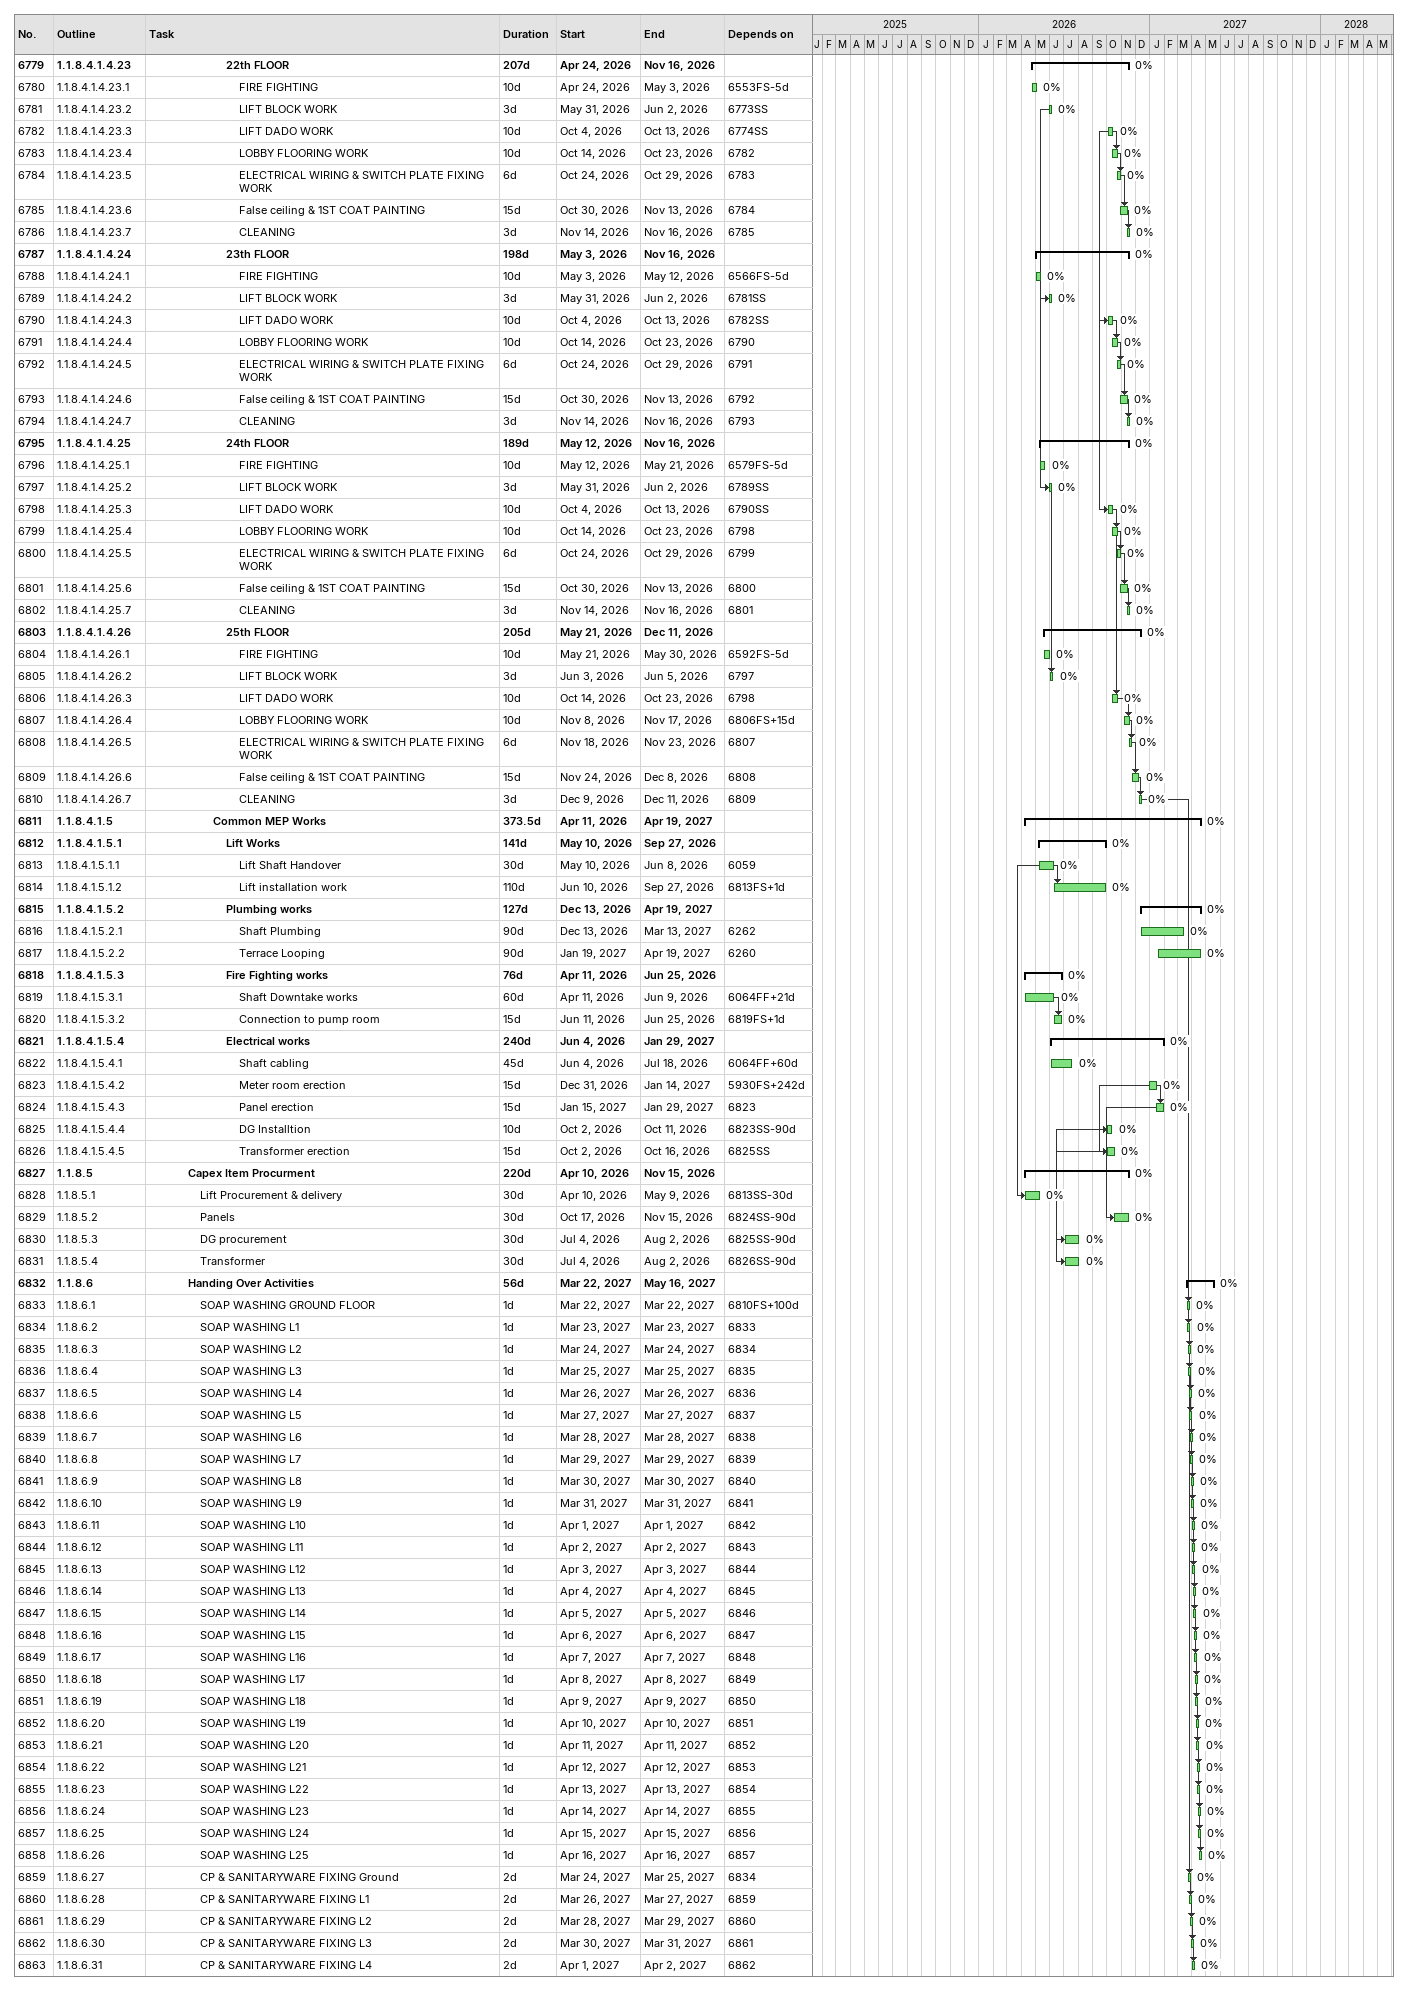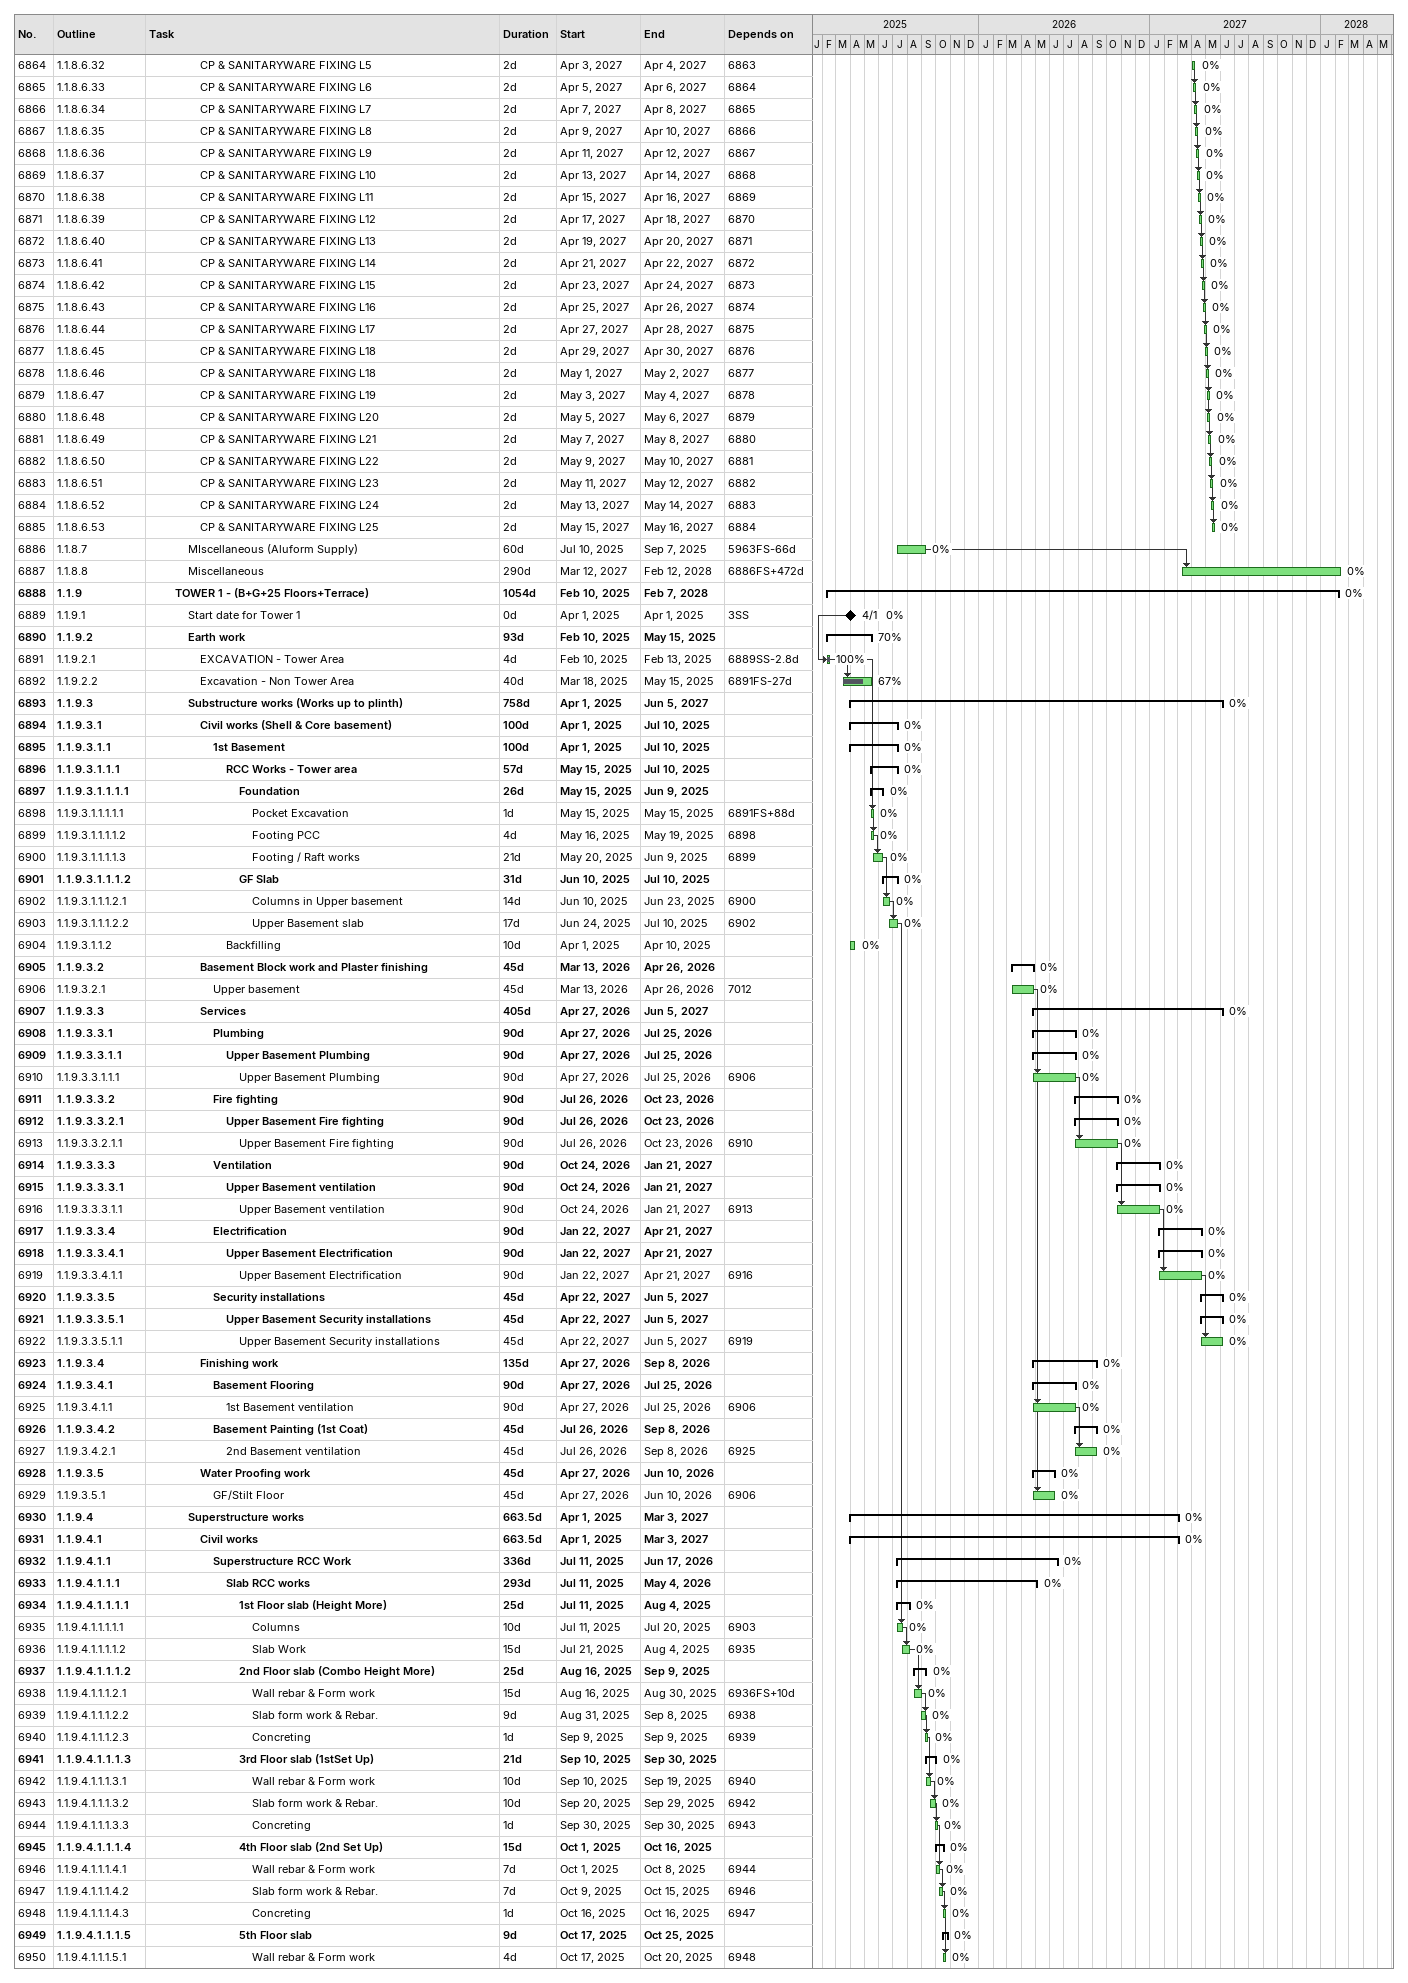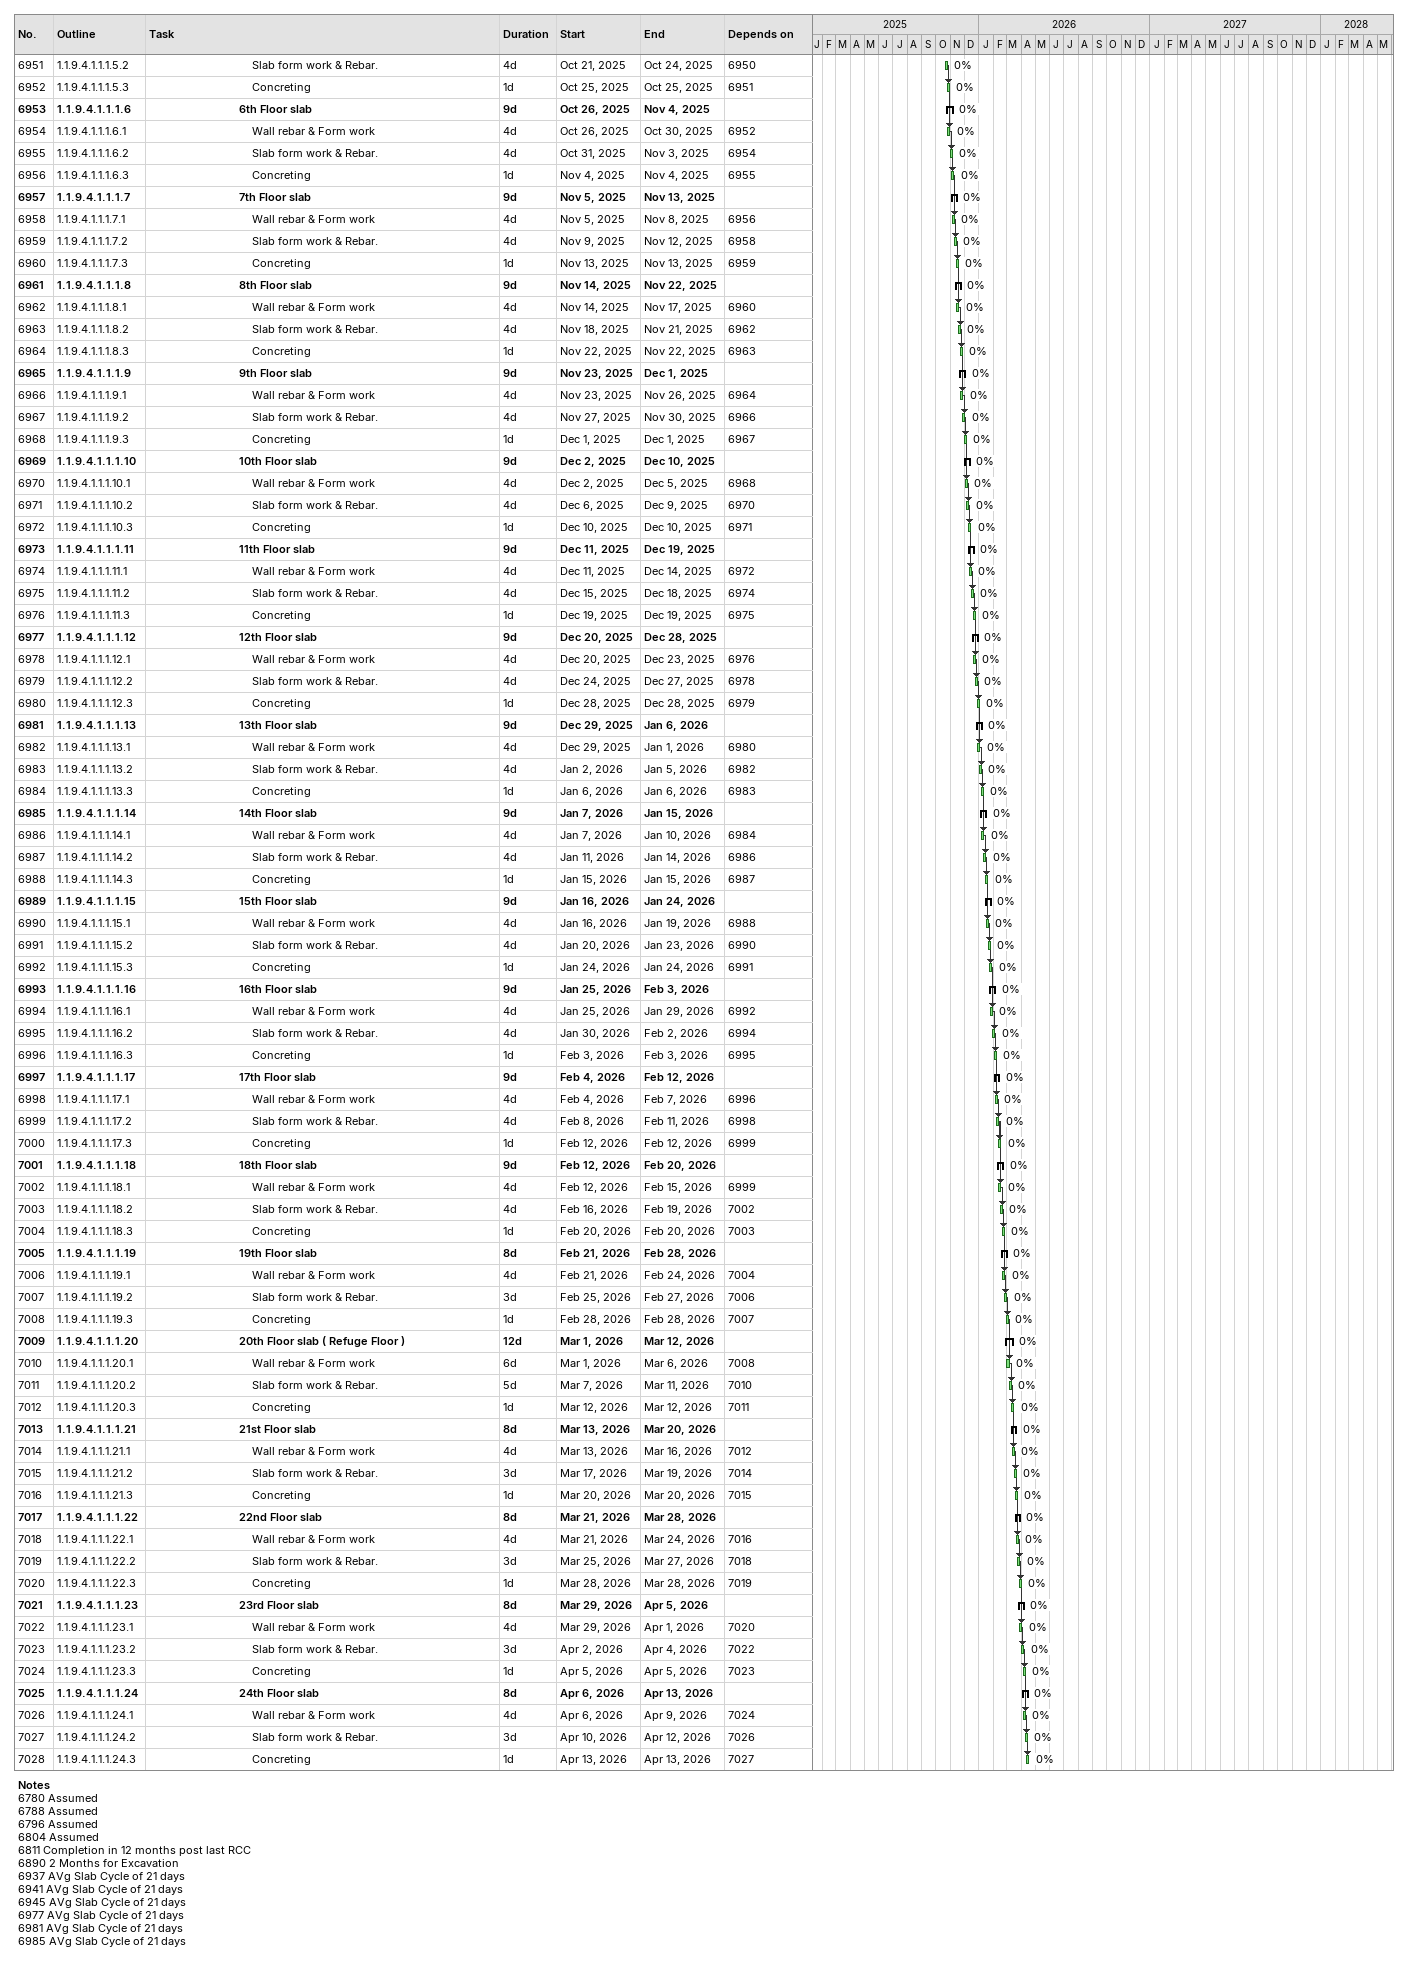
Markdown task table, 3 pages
| ID | WBS | Task | Duration | Start | Finish | Predecessors | % complete |
|---|---|---|---|---|---|---|---|
| 6779 | 1.1.8.4.1.4.23 | **22th FLOOR** | 207d | 2026-04-24 | 2026-11-16 |  | 0 |
| 6780 | 1.1.8.4.1.4.23.1 | FIRE FIGHTING | 10d | 2026-04-24 | 2026-05-03 | 6553FS-5d | 0 |
| 6781 | 1.1.8.4.1.4.23.2 | LIFT BLOCK WORK | 3d | 2026-05-31 | 2026-06-02 | 6773SS | 0 |
| 6782 | 1.1.8.4.1.4.23.3 | LIFT DADO WORK | 10d | 2026-10-04 | 2026-10-13 | 6774SS | 0 |
| 6783 | 1.1.8.4.1.4.23.4 | LOBBY FLOORING WORK | 10d | 2026-10-14 | 2026-10-23 | 6782 | 0 |
| 6784 | 1.1.8.4.1.4.23.5 | ELECTRICAL WIRING & SWITCH PLATE FIXING WORK | 6d | 2026-10-24 | 2026-10-29 | 6783 | 0 |
| 6785 | 1.1.8.4.1.4.23.6 | False ceiling & 1ST COAT PAINTING | 15d | 2026-10-30 | 2026-11-13 | 6784 | 0 |
| 6786 | 1.1.8.4.1.4.23.7 | CLEANING | 3d | 2026-11-14 | 2026-11-16 | 6785 | 0 |
| 6787 | 1.1.8.4.1.4.24 | **23th FLOOR** | 198d | 2026-05-03 | 2026-11-16 |  | 0 |
| 6788 | 1.1.8.4.1.4.24.1 | FIRE FIGHTING | 10d | 2026-05-03 | 2026-05-12 | 6566FS-5d | 0 |
| 6789 | 1.1.8.4.1.4.24.2 | LIFT BLOCK WORK | 3d | 2026-05-31 | 2026-06-02 | 6781SS | 0 |
| 6790 | 1.1.8.4.1.4.24.3 | LIFT DADO WORK | 10d | 2026-10-04 | 2026-10-13 | 6782SS | 0 |
| 6791 | 1.1.8.4.1.4.24.4 | LOBBY FLOORING WORK | 10d | 2026-10-14 | 2026-10-23 | 6790 | 0 |
| 6792 | 1.1.8.4.1.4.24.5 | ELECTRICAL WIRING & SWITCH PLATE FIXING WORK | 6d | 2026-10-24 | 2026-10-29 | 6791 | 0 |
| 6793 | 1.1.8.4.1.4.24.6 | False ceiling & 1ST COAT PAINTING | 15d | 2026-10-30 | 2026-11-13 | 6792 | 0 |
| 6794 | 1.1.8.4.1.4.24.7 | CLEANING | 3d | 2026-11-14 | 2026-11-16 | 6793 | 0 |
| 6795 | 1.1.8.4.1.4.25 | **24th FLOOR** | 189d | 2026-05-12 | 2026-11-16 |  | 0 |
| 6796 | 1.1.8.4.1.4.25.1 | FIRE FIGHTING | 10d | 2026-05-12 | 2026-05-21 | 6579FS-5d | 0 |
| 6797 | 1.1.8.4.1.4.25.2 | LIFT BLOCK WORK | 3d | 2026-05-31 | 2026-06-02 | 6789SS | 0 |
| 6798 | 1.1.8.4.1.4.25.3 | LIFT DADO WORK | 10d | 2026-10-04 | 2026-10-13 | 6790SS | 0 |
| 6799 | 1.1.8.4.1.4.25.4 | LOBBY FLOORING WORK | 10d | 2026-10-14 | 2026-10-23 | 6798 | 0 |
| 6800 | 1.1.8.4.1.4.25.5 | ELECTRICAL WIRING & SWITCH PLATE FIXING WORK | 6d | 2026-10-24 | 2026-10-29 | 6799 | 0 |
| 6801 | 1.1.8.4.1.4.25.6 | False ceiling & 1ST COAT PAINTING | 15d | 2026-10-30 | 2026-11-13 | 6800 | 0 |
| 6802 | 1.1.8.4.1.4.25.7 | CLEANING | 3d | 2026-11-14 | 2026-11-16 | 6801 | 0 |
| 6803 | 1.1.8.4.1.4.26 | **25th FLOOR** | 205d | 2026-05-21 | 2026-12-11 |  | 0 |
| 6804 | 1.1.8.4.1.4.26.1 | FIRE FIGHTING | 10d | 2026-05-21 | 2026-05-30 | 6592FS-5d | 0 |
| 6805 | 1.1.8.4.1.4.26.2 | LIFT BLOCK WORK | 3d | 2026-06-03 | 2026-06-05 | 6797 | 0 |
| 6806 | 1.1.8.4.1.4.26.3 | LIFT DADO WORK | 10d | 2026-10-14 | 2026-10-23 | 6798 | 0 |
| 6807 | 1.1.8.4.1.4.26.4 | LOBBY FLOORING WORK | 10d | 2026-11-08 | 2026-11-17 | 6806FS+15d | 0 |
| 6808 | 1.1.8.4.1.4.26.5 | ELECTRICAL WIRING & SWITCH PLATE FIXING WORK | 6d | 2026-11-18 | 2026-11-23 | 6807 | 0 |
| 6809 | 1.1.8.4.1.4.26.6 | False ceiling & 1ST COAT PAINTING | 15d | 2026-11-24 | 2026-12-08 | 6808 | 0 |
| 6810 | 1.1.8.4.1.4.26.7 | CLEANING | 3d | 2026-12-09 | 2026-12-11 | 6809 | 0 |
| 6811 | 1.1.8.4.1.5 | **Common MEP Works** | 373.5d | 2026-04-11 | 2027-04-19 |  | 0 |
| 6812 | 1.1.8.4.1.5.1 | **Lift Works** | 141d | 2026-05-10 | 2026-09-27 |  | 0 |
| 6813 | 1.1.8.4.1.5.1.1 | Lift Shaft Handover | 30d | 2026-05-10 | 2026-06-08 | 6059 | 0 |
| 6814 | 1.1.8.4.1.5.1.2 | Lift installation work | 110d | 2026-06-10 | 2026-09-27 | 6813FS+1d | 0 |
| 6815 | 1.1.8.4.1.5.2 | **Plumbing works** | 127d | 2026-12-13 | 2027-04-19 |  | 0 |
| 6816 | 1.1.8.4.1.5.2.1 | Shaft Plumbing | 90d | 2026-12-13 | 2027-03-13 | 6262 | 0 |
| 6817 | 1.1.8.4.1.5.2.2 | Terrace Looping | 90d | 2027-01-19 | 2027-04-19 | 6260 | 0 |
| 6818 | 1.1.8.4.1.5.3 | **Fire Fighting works** | 76d | 2026-04-11 | 2026-06-25 |  | 0 |
| 6819 | 1.1.8.4.1.5.3.1 | Shaft Downtake works | 60d | 2026-04-11 | 2026-06-09 | 6064FF+21d | 0 |
| 6820 | 1.1.8.4.1.5.3.2 | Connection to pump room | 15d | 2026-06-11 | 2026-06-25 | 6819FS+1d | 0 |
| 6821 | 1.1.8.4.1.5.4 | **Electrical works** | 240d | 2026-06-04 | 2027-01-29 |  | 0 |
| 6822 | 1.1.8.4.1.5.4.1 | Shaft cabling | 45d | 2026-06-04 | 2026-07-18 | 6064FF+60d | 0 |
| 6823 | 1.1.8.4.1.5.4.2 | Meter room erection | 15d | 2026-12-31 | 2027-01-14 | 5930FS+242d | 0 |
| 6824 | 1.1.8.4.1.5.4.3 | Panel erection | 15d | 2027-01-15 | 2027-01-29 | 6823 | 0 |
| 6825 | 1.1.8.4.1.5.4.4 | DG Installtion | 10d | 2026-10-02 | 2026-10-11 | 6823SS-90d | 0 |
| 6826 | 1.1.8.4.1.5.4.5 | Transformer erection | 15d | 2026-10-02 | 2026-10-16 | 6825SS | 0 |
| 6827 | 1.1.8.5 | **Capex Item Procurment** | 220d | 2026-04-10 | 2026-11-15 |  | 0 |
| 6828 | 1.1.8.5.1 | Lift Procurement & delivery | 30d | 2026-04-10 | 2026-05-09 | 6813SS-30d | 0 |
| 6829 | 1.1.8.5.2 | Panels | 30d | 2026-10-17 | 2026-11-15 | 6824SS-90d | 0 |
| 6830 | 1.1.8.5.3 | DG procurement | 30d | 2026-07-04 | 2026-08-02 | 6825SS-90d | 0 |
| 6831 | 1.1.8.5.4 | Transformer | 30d | 2026-07-04 | 2026-08-02 | 6826SS-90d | 0 |
| 6832 | 1.1.8.6 | **Handing Over Activities** | 56d | 2027-03-22 | 2027-05-16 |  | 0 |
| 6833 | 1.1.8.6.1 | SOAP WASHING GROUND FLOOR | 1d | 2027-03-22 | 2027-03-22 | 6810FS+100d | 0 |
| 6834 | 1.1.8.6.2 | SOAP WASHING L1 | 1d | 2027-03-23 | 2027-03-23 | 6833 | 0 |
| 6835 | 1.1.8.6.3 | SOAP WASHING L2 | 1d | 2027-03-24 | 2027-03-24 | 6834 | 0 |
| 6836 | 1.1.8.6.4 | SOAP WASHING L3 | 1d | 2027-03-25 | 2027-03-25 | 6835 | 0 |
| 6837 | 1.1.8.6.5 | SOAP WASHING L4 | 1d | 2027-03-26 | 2027-03-26 | 6836 | 0 |
| 6838 | 1.1.8.6.6 | SOAP WASHING L5 | 1d | 2027-03-27 | 2027-03-27 | 6837 | 0 |
| 6839 | 1.1.8.6.7 | SOAP WASHING L6 | 1d | 2027-03-28 | 2027-03-28 | 6838 | 0 |
| 6840 | 1.1.8.6.8 | SOAP WASHING L7 | 1d | 2027-03-29 | 2027-03-29 | 6839 | 0 |
| 6841 | 1.1.8.6.9 | SOAP WASHING L8 | 1d | 2027-03-30 | 2027-03-30 | 6840 | 0 |
| 6842 | 1.1.8.6.10 | SOAP WASHING L9 | 1d | 2027-03-31 | 2027-03-31 | 6841 | 0 |
| 6843 | 1.1.8.6.11 | SOAP WASHING L10 | 1d | 2027-04-01 | 2027-04-01 | 6842 | 0 |
| 6844 | 1.1.8.6.12 | SOAP WASHING L11 | 1d | 2027-04-02 | 2027-04-02 | 6843 | 0 |
| 6845 | 1.1.8.6.13 | SOAP WASHING L12 | 1d | 2027-04-03 | 2027-04-03 | 6844 | 0 |
| 6846 | 1.1.8.6.14 | SOAP WASHING L13 | 1d | 2027-04-04 | 2027-04-04 | 6845 | 0 |
| 6847 | 1.1.8.6.15 | SOAP WASHING L14 | 1d | 2027-04-05 | 2027-04-05 | 6846 | 0 |
| 6848 | 1.1.8.6.16 | SOAP WASHING L15 | 1d | 2027-04-06 | 2027-04-06 | 6847 | 0 |
| 6849 | 1.1.8.6.17 | SOAP WASHING L16 | 1d | 2027-04-07 | 2027-04-07 | 6848 | 0 |
| 6850 | 1.1.8.6.18 | SOAP WASHING L17 | 1d | 2027-04-08 | 2027-04-08 | 6849 | 0 |
| 6851 | 1.1.8.6.19 | SOAP WASHING L18 | 1d | 2027-04-09 | 2027-04-09 | 6850 | 0 |
| 6852 | 1.1.8.6.20 | SOAP WASHING L19 | 1d | 2027-04-10 | 2027-04-10 | 6851 | 0 |
| 6853 | 1.1.8.6.21 | SOAP WASHING L20 | 1d | 2027-04-11 | 2027-04-11 | 6852 | 0 |
| 6854 | 1.1.8.6.22 | SOAP WASHING L21 | 1d | 2027-04-12 | 2027-04-12 | 6853 | 0 |
| 6855 | 1.1.8.6.23 | SOAP WASHING L22 | 1d | 2027-04-13 | 2027-04-13 | 6854 | 0 |
| 6856 | 1.1.8.6.24 | SOAP WASHING L23 | 1d | 2027-04-14 | 2027-04-14 | 6855 | 0 |
| 6857 | 1.1.8.6.25 | SOAP WASHING L24 | 1d | 2027-04-15 | 2027-04-15 | 6856 | 0 |
| 6858 | 1.1.8.6.26 | SOAP WASHING L25 | 1d | 2027-04-16 | 2027-04-16 | 6857 | 0 |
| 6859 | 1.1.8.6.27 | CP & SANITARYWARE FIXING Ground | 2d | 2027-03-24 | 2027-03-25 | 6834 | 0 |
| 6860 | 1.1.8.6.28 | CP & SANITARYWARE FIXING L1 | 2d | 2027-03-26 | 2027-03-27 | 6859 | 0 |
| 6861 | 1.1.8.6.29 | CP & SANITARYWARE FIXING L2 | 2d | 2027-03-28 | 2027-03-29 | 6860 | 0 |
| 6862 | 1.1.8.6.30 | CP & SANITARYWARE FIXING L3 | 2d | 2027-03-30 | 2027-03-31 | 6861 | 0 |
| 6863 | 1.1.8.6.31 | CP & SANITARYWARE FIXING L4 | 2d | 2027-04-01 | 2027-04-02 | 6862 | 0 |
| 6864 | 1.1.8.6.32 | CP & SANITARYWARE FIXING L5 | 2d | 2027-04-03 | 2027-04-04 | 6863 | 0 |
| 6865 | 1.1.8.6.33 | CP & SANITARYWARE FIXING L6 | 2d | 2027-04-05 | 2027-04-06 | 6864 | 0 |
| 6866 | 1.1.8.6.34 | CP & SANITARYWARE FIXING L7 | 2d | 2027-04-07 | 2027-04-08 | 6865 | 0 |
| 6867 | 1.1.8.6.35 | CP & SANITARYWARE FIXING L8 | 2d | 2027-04-09 | 2027-04-10 | 6866 | 0 |
| 6868 | 1.1.8.6.36 | CP & SANITARYWARE FIXING L9 | 2d | 2027-04-11 | 2027-04-12 | 6867 | 0 |
| 6869 | 1.1.8.6.37 | CP & SANITARYWARE FIXING L10 | 2d | 2027-04-13 | 2027-04-14 | 6868 | 0 |
| 6870 | 1.1.8.6.38 | CP & SANITARYWARE FIXING L11 | 2d | 2027-04-15 | 2027-04-16 | 6869 | 0 |
| 6871 | 1.1.8.6.39 | CP & SANITARYWARE FIXING L12 | 2d | 2027-04-17 | 2027-04-18 | 6870 | 0 |
| 6872 | 1.1.8.6.40 | CP & SANITARYWARE FIXING L13 | 2d | 2027-04-19 | 2027-04-20 | 6871 | 0 |
| 6873 | 1.1.8.6.41 | CP & SANITARYWARE FIXING L14 | 2d | 2027-04-21 | 2027-04-22 | 6872 | 0 |
| 6874 | 1.1.8.6.42 | CP & SANITARYWARE FIXING L15 | 2d | 2027-04-23 | 2027-04-24 | 6873 | 0 |
| 6875 | 1.1.8.6.43 | CP & SANITARYWARE FIXING L16 | 2d | 2027-04-25 | 2027-04-26 | 6874 | 0 |
| 6876 | 1.1.8.6.44 | CP & SANITARYWARE FIXING L17 | 2d | 2027-04-27 | 2027-04-28 | 6875 | 0 |
| 6877 | 1.1.8.6.45 | CP & SANITARYWARE FIXING L18 | 2d | 2027-04-29 | 2027-04-30 | 6876 | 0 |
| 6878 | 1.1.8.6.46 | CP & SANITARYWARE FIXING L18 | 2d | 2027-05-01 | 2027-05-02 | 6877 | 0 |
| 6879 | 1.1.8.6.47 | CP & SANITARYWARE FIXING L19 | 2d | 2027-05-03 | 2027-05-04 | 6878 | 0 |
| 6880 | 1.1.8.6.48 | CP & SANITARYWARE FIXING L20 | 2d | 2027-05-05 | 2027-05-06 | 6879 | 0 |
| 6881 | 1.1.8.6.49 | CP & SANITARYWARE FIXING L21 | 2d | 2027-05-07 | 2027-05-08 | 6880 | 0 |
| 6882 | 1.1.8.6.50 | CP & SANITARYWARE FIXING L22 | 2d | 2027-05-09 | 2027-05-10 | 6881 | 0 |
| 6883 | 1.1.8.6.51 | CP & SANITARYWARE FIXING L23 | 2d | 2027-05-11 | 2027-05-12 | 6882 | 0 |
| 6884 | 1.1.8.6.52 | CP & SANITARYWARE FIXING L24 | 2d | 2027-05-13 | 2027-05-14 | 6883 | 0 |
| 6885 | 1.1.8.6.53 | CP & SANITARYWARE FIXING L25 | 2d | 2027-05-15 | 2027-05-16 | 6884 | 0 |
| 6886 | 1.1.8.7 | MIscellaneous (Aluform Supply) | 60d | 2025-07-10 | 2025-09-07 | 5963FS-66d | 0 |
| 6887 | 1.1.8.8 | Miscellaneous | 290d | 2027-03-12 | 2028-02-12 | 6886FS+472d | 0 |
| 6888 | 1.1.9 | **TOWER 1 - (B+G+25 Floors+Terrace)** | 1054d | 2025-02-10 | 2028-02-07 |  | 0 |
| 6889 | 1.1.9.1 | Start date for Tower 1 | 0d | 2025-04-01 | 2025-04-01 | 3SS | 0 |
| 6890 | 1.1.9.2 | **Earth work** | 93d | 2025-02-10 | 2025-05-15 |  | 70 |
| 6891 | 1.1.9.2.1 | EXCAVATION - Tower Area | 4d | 2025-02-10 | 2025-02-13 | 6889SS-2.8d | 100 |
| 6892 | 1.1.9.2.2 | Excavation - Non Tower Area | 40d | 2025-03-18 | 2025-05-15 | 6891FS-27d | 67 |
| 6893 | 1.1.9.3 | **Substructure works (Works up to plinth)** | 758d | 2025-04-01 | 2027-06-05 |  | 0 |
| 6894 | 1.1.9.3.1 | **Civil works (Shell & Core basement)** | 100d | 2025-04-01 | 2025-07-10 |  | 0 |
| 6895 | 1.1.9.3.1.1 | **1st Basement** | 100d | 2025-04-01 | 2025-07-10 |  | 0 |
| 6896 | 1.1.9.3.1.1.1 | **RCC Works - Tower area** | 57d | 2025-05-15 | 2025-07-10 |  | 0 |
| 6897 | 1.1.9.3.1.1.1.1 | **Foundation** | 26d | 2025-05-15 | 2025-06-09 |  | 0 |
| 6898 | 1.1.9.3.1.1.1.1.1 | Pocket Excavation | 1d | 2025-05-15 | 2025-05-15 | 6891FS+88d | 0 |
| 6899 | 1.1.9.3.1.1.1.1.2 | Footing PCC | 4d | 2025-05-16 | 2025-05-19 | 6898 | 0 |
| 6900 | 1.1.9.3.1.1.1.1.3 | Footing / Raft works | 21d | 2025-05-20 | 2025-06-09 | 6899 | 0 |
| 6901 | 1.1.9.3.1.1.1.2 | **GF Slab** | 31d | 2025-06-10 | 2025-07-10 |  | 0 |
| 6902 | 1.1.9.3.1.1.1.2.1 | Columns in Upper basement | 14d | 2025-06-10 | 2025-06-23 | 6900 | 0 |
| 6903 | 1.1.9.3.1.1.1.2.2 | Upper Basement slab | 17d | 2025-06-24 | 2025-07-10 | 6902 | 0 |
| 6904 | 1.1.9.3.1.1.2 | Backfilling | 10d | 2025-04-01 | 2025-04-10 |  | 0 |
| 6905 | 1.1.9.3.2 | **Basement Block work and Plaster finishing** | 45d | 2026-03-13 | 2026-04-26 |  | 0 |
| 6906 | 1.1.9.3.2.1 | Upper basement | 45d | 2026-03-13 | 2026-04-26 | 7012 | 0 |
| 6907 | 1.1.9.3.3 | **Services** | 405d | 2026-04-27 | 2027-06-05 |  | 0 |
| 6908 | 1.1.9.3.3.1 | **Plumbing** | 90d | 2026-04-27 | 2026-07-25 |  | 0 |
| 6909 | 1.1.9.3.3.1.1 | **Upper Basement Plumbing** | 90d | 2026-04-27 | 2026-07-25 |  | 0 |
| 6910 | 1.1.9.3.3.1.1.1 | Upper Basement Plumbing | 90d | 2026-04-27 | 2026-07-25 | 6906 | 0 |
| 6911 | 1.1.9.3.3.2 | **Fire fighting** | 90d | 2026-07-26 | 2026-10-23 |  | 0 |
| 6912 | 1.1.9.3.3.2.1 | **Upper Basement Fire fighting** | 90d | 2026-07-26 | 2026-10-23 |  | 0 |
| 6913 | 1.1.9.3.3.2.1.1 | Upper Basement Fire fighting | 90d | 2026-07-26 | 2026-10-23 | 6910 | 0 |
| 6914 | 1.1.9.3.3.3 | **Ventilation** | 90d | 2026-10-24 | 2027-01-21 |  | 0 |
| 6915 | 1.1.9.3.3.3.1 | **Upper Basement ventilation** | 90d | 2026-10-24 | 2027-01-21 |  | 0 |
| 6916 | 1.1.9.3.3.3.1.1 | Upper Basement ventilation | 90d | 2026-10-24 | 2027-01-21 | 6913 | 0 |
| 6917 | 1.1.9.3.3.4 | **Electrification** | 90d | 2027-01-22 | 2027-04-21 |  | 0 |
| 6918 | 1.1.9.3.3.4.1 | **Upper Basement Electrification** | 90d | 2027-01-22 | 2027-04-21 |  | 0 |
| 6919 | 1.1.9.3.3.4.1.1 | Upper Basement Electrification | 90d | 2027-01-22 | 2027-04-21 | 6916 | 0 |
| 6920 | 1.1.9.3.3.5 | **Security installations** | 45d | 2027-04-22 | 2027-06-05 |  | 0 |
| 6921 | 1.1.9.3.3.5.1 | **Upper Basement Security installations** | 45d | 2027-04-22 | 2027-06-05 |  | 0 |
| 6922 | 1.1.9.3.3.5.1.1 | Upper Basement Security installations | 45d | 2027-04-22 | 2027-06-05 | 6919 | 0 |
| 6923 | 1.1.9.3.4 | **Finishing work** | 135d | 2026-04-27 | 2026-09-08 |  | 0 |
| 6924 | 1.1.9.3.4.1 | **Basement Flooring** | 90d | 2026-04-27 | 2026-07-25 |  | 0 |
| 6925 | 1.1.9.3.4.1.1 | 1st Basement ventilation | 90d | 2026-04-27 | 2026-07-25 | 6906 | 0 |
| 6926 | 1.1.9.3.4.2 | **Basement Painting (1st Coat)** | 45d | 2026-07-26 | 2026-09-08 |  | 0 |
| 6927 | 1.1.9.3.4.2.1 | 2nd Basement ventilation | 45d | 2026-07-26 | 2026-09-08 | 6925 | 0 |
| 6928 | 1.1.9.3.5 | **Water Proofing work** | 45d | 2026-04-27 | 2026-06-10 |  | 0 |
| 6929 | 1.1.9.3.5.1 | GF/Stilt Floor | 45d | 2026-04-27 | 2026-06-10 | 6906 | 0 |
| 6930 | 1.1.9.4 | **Superstructure works** | 663.5d | 2025-04-01 | 2027-03-03 |  | 0 |
| 6931 | 1.1.9.4.1 | **Civil works** | 663.5d | 2025-04-01 | 2027-03-03 |  | 0 |
| 6932 | 1.1.9.4.1.1 | **Superstructure RCC Work** | 336d | 2025-07-11 | 2026-06-17 |  | 0 |
| 6933 | 1.1.9.4.1.1.1 | **Slab RCC works** | 293d | 2025-07-11 | 2026-05-04 |  | 0 |
| 6934 | 1.1.9.4.1.1.1.1 | **1st Floor slab (Height More)** | 25d | 2025-07-11 | 2025-08-04 |  | 0 |
| 6935 | 1.1.9.4.1.1.1.1.1 | Columns | 10d | 2025-07-11 | 2025-07-20 | 6903 | 0 |
| 6936 | 1.1.9.4.1.1.1.1.2 | Slab Work | 15d | 2025-07-21 | 2025-08-04 | 6935 | 0 |
| 6937 | 1.1.9.4.1.1.1.2 | **2nd Floor slab (Combo Height More)** | 25d | 2025-08-16 | 2025-09-09 |  | 0 |
| 6938 | 1.1.9.4.1.1.1.2.1 | Wall rebar & Form work | 15d | 2025-08-16 | 2025-08-30 | 6936FS+10d | 0 |
| 6939 | 1.1.9.4.1.1.1.2.2 | Slab form work & Rebar. | 9d | 2025-08-31 | 2025-09-08 | 6938 | 0 |
| 6940 | 1.1.9.4.1.1.1.2.3 | Concreting | 1d | 2025-09-09 | 2025-09-09 | 6939 | 0 |
| 6941 | 1.1.9.4.1.1.1.3 | **3rd Floor slab (1stSet Up)** | 21d | 2025-09-10 | 2025-09-30 |  | 0 |
| 6942 | 1.1.9.4.1.1.1.3.1 | Wall rebar & Form work | 10d | 2025-09-10 | 2025-09-19 | 6940 | 0 |
| 6943 | 1.1.9.4.1.1.1.3.2 | Slab form work & Rebar. | 10d | 2025-09-20 | 2025-09-29 | 6942 | 0 |
| 6944 | 1.1.9.4.1.1.1.3.3 | Concreting | 1d | 2025-09-30 | 2025-09-30 | 6943 | 0 |
| 6945 | 1.1.9.4.1.1.1.4 | **4th Floor slab (2nd Set Up)** | 15d | 2025-10-01 | 2025-10-16 |  | 0 |
| 6946 | 1.1.9.4.1.1.1.4.1 | Wall rebar & Form work | 7d | 2025-10-01 | 2025-10-08 | 6944 | 0 |
| 6947 | 1.1.9.4.1.1.1.4.2 | Slab form work & Rebar. | 7d | 2025-10-09 | 2025-10-15 | 6946 | 0 |
| 6948 | 1.1.9.4.1.1.1.4.3 | Concreting | 1d | 2025-10-16 | 2025-10-16 | 6947 | 0 |
| 6949 | 1.1.9.4.1.1.1.5 | **5th Floor slab** | 9d | 2025-10-17 | 2025-10-25 |  | 0 |
| 6950 | 1.1.9.4.1.1.1.5.1 | Wall rebar & Form work | 4d | 2025-10-17 | 2025-10-20 | 6948 | 0 |
| 6951 | 1.1.9.4.1.1.1.5.2 | Slab form work & Rebar. | 4d | 2025-10-21 | 2025-10-24 | 6950 | 0 |
| 6952 | 1.1.9.4.1.1.1.5.3 | Concreting | 1d | 2025-10-25 | 2025-10-25 | 6951 | 0 |
| 6953 | 1.1.9.4.1.1.1.6 | **6th Floor slab** | 9d | 2025-10-26 | 2025-11-04 |  | 0 |
| 6954 | 1.1.9.4.1.1.1.6.1 | Wall rebar & Form work | 4d | 2025-10-26 | 2025-10-30 | 6952 | 0 |
| 6955 | 1.1.9.4.1.1.1.6.2 | Slab form work & Rebar. | 4d | 2025-10-31 | 2025-11-03 | 6954 | 0 |
| 6956 | 1.1.9.4.1.1.1.6.3 | Concreting | 1d | 2025-11-04 | 2025-11-04 | 6955 | 0 |
| 6957 | 1.1.9.4.1.1.1.7 | **7th Floor slab** | 9d | 2025-11-05 | 2025-11-13 |  | 0 |
| 6958 | 1.1.9.4.1.1.1.7.1 | Wall rebar & Form work | 4d | 2025-11-05 | 2025-11-08 | 6956 | 0 |
| 6959 | 1.1.9.4.1.1.1.7.2 | Slab form work & Rebar. | 4d | 2025-11-09 | 2025-11-12 | 6958 | 0 |
| 6960 | 1.1.9.4.1.1.1.7.3 | Concreting | 1d | 2025-11-13 | 2025-11-13 | 6959 | 0 |
| 6961 | 1.1.9.4.1.1.1.8 | **8th Floor slab** | 9d | 2025-11-14 | 2025-11-22 |  | 0 |
| 6962 | 1.1.9.4.1.1.1.8.1 | Wall rebar & Form work | 4d | 2025-11-14 | 2025-11-17 | 6960 | 0 |
| 6963 | 1.1.9.4.1.1.1.8.2 | Slab form work & Rebar. | 4d | 2025-11-18 | 2025-11-21 | 6962 | 0 |
| 6964 | 1.1.9.4.1.1.1.8.3 | Concreting | 1d | 2025-11-22 | 2025-11-22 | 6963 | 0 |
| 6965 | 1.1.9.4.1.1.1.9 | **9th Floor slab** | 9d | 2025-11-23 | 2025-12-01 |  | 0 |
| 6966 | 1.1.9.4.1.1.1.9.1 | Wall rebar & Form work | 4d | 2025-11-23 | 2025-11-26 | 6964 | 0 |
| 6967 | 1.1.9.4.1.1.1.9.2 | Slab form work & Rebar. | 4d | 2025-11-27 | 2025-11-30 | 6966 | 0 |
| 6968 | 1.1.9.4.1.1.1.9.3 | Concreting | 1d | 2025-12-01 | 2025-12-01 | 6967 | 0 |
| 6969 | 1.1.9.4.1.1.1.10 | **10th Floor slab** | 9d | 2025-12-02 | 2025-12-10 |  | 0 |
| 6970 | 1.1.9.4.1.1.1.10.1 | Wall rebar & Form work | 4d | 2025-12-02 | 2025-12-05 | 6968 | 0 |
| 6971 | 1.1.9.4.1.1.1.10.2 | Slab form work & Rebar. | 4d | 2025-12-06 | 2025-12-09 | 6970 | 0 |
| 6972 | 1.1.9.4.1.1.1.10.3 | Concreting | 1d | 2025-12-10 | 2025-12-10 | 6971 | 0 |
| 6973 | 1.1.9.4.1.1.1.11 | **11th Floor slab** | 9d | 2025-12-11 | 2025-12-19 |  | 0 |
| 6974 | 1.1.9.4.1.1.1.11.1 | Wall rebar & Form work | 4d | 2025-12-11 | 2025-12-14 | 6972 | 0 |
| 6975 | 1.1.9.4.1.1.1.11.2 | Slab form work & Rebar. | 4d | 2025-12-15 | 2025-12-18 | 6974 | 0 |
| 6976 | 1.1.9.4.1.1.1.11.3 | Concreting | 1d | 2025-12-19 | 2025-12-19 | 6975 | 0 |
| 6977 | 1.1.9.4.1.1.1.12 | **12th Floor slab** | 9d | 2025-12-20 | 2025-12-28 |  | 0 |
| 6978 | 1.1.9.4.1.1.1.12.1 | Wall rebar & Form work | 4d | 2025-12-20 | 2025-12-23 | 6976 | 0 |
| 6979 | 1.1.9.4.1.1.1.12.2 | Slab form work & Rebar. | 4d | 2025-12-24 | 2025-12-27 | 6978 | 0 |
| 6980 | 1.1.9.4.1.1.1.12.3 | Concreting | 1d | 2025-12-28 | 2025-12-28 | 6979 | 0 |
| 6981 | 1.1.9.4.1.1.1.13 | **13th Floor slab** | 9d | 2025-12-29 | 2026-01-06 |  | 0 |
| 6982 | 1.1.9.4.1.1.1.13.1 | Wall rebar & Form work | 4d | 2025-12-29 | 2026-01-01 | 6980 | 0 |
| 6983 | 1.1.9.4.1.1.1.13.2 | Slab form work & Rebar. | 4d | 2026-01-02 | 2026-01-05 | 6982 | 0 |
| 6984 | 1.1.9.4.1.1.1.13.3 | Concreting | 1d | 2026-01-06 | 2026-01-06 | 6983 | 0 |
| 6985 | 1.1.9.4.1.1.1.14 | **14th Floor slab** | 9d | 2026-01-07 | 2026-01-15 |  | 0 |
| 6986 | 1.1.9.4.1.1.1.14.1 | Wall rebar & Form work | 4d | 2026-01-07 | 2026-01-10 | 6984 | 0 |
| 6987 | 1.1.9.4.1.1.1.14.2 | Slab form work & Rebar. | 4d | 2026-01-11 | 2026-01-14 | 6986 | 0 |
| 6988 | 1.1.9.4.1.1.1.14.3 | Concreting | 1d | 2026-01-15 | 2026-01-15 | 6987 | 0 |
| 6989 | 1.1.9.4.1.1.1.15 | **15th Floor slab** | 9d | 2026-01-16 | 2026-01-24 |  | 0 |
| 6990 | 1.1.9.4.1.1.1.15.1 | Wall rebar & Form work | 4d | 2026-01-16 | 2026-01-19 | 6988 | 0 |
| 6991 | 1.1.9.4.1.1.1.15.2 | Slab form work & Rebar. | 4d | 2026-01-20 | 2026-01-23 | 6990 | 0 |
| 6992 | 1.1.9.4.1.1.1.15.3 | Concreting | 1d | 2026-01-24 | 2026-01-24 | 6991 | 0 |
| 6993 | 1.1.9.4.1.1.1.16 | **16th Floor slab** | 9d | 2026-01-25 | 2026-02-03 |  | 0 |
| 6994 | 1.1.9.4.1.1.1.16.1 | Wall rebar & Form work | 4d | 2026-01-25 | 2026-01-29 | 6992 | 0 |
| 6995 | 1.1.9.4.1.1.1.16.2 | Slab form work & Rebar. | 4d | 2026-01-30 | 2026-02-02 | 6994 | 0 |
| 6996 | 1.1.9.4.1.1.1.16.3 | Concreting | 1d | 2026-02-03 | 2026-02-03 | 6995 | 0 |
| 6997 | 1.1.9.4.1.1.1.17 | **17th Floor slab** | 9d | 2026-02-04 | 2026-02-12 |  | 0 |
| 6998 | 1.1.9.4.1.1.1.17.1 | Wall rebar & Form work | 4d | 2026-02-04 | 2026-02-07 | 6996 | 0 |
| 6999 | 1.1.9.4.1.1.1.17.2 | Slab form work & Rebar. | 4d | 2026-02-08 | 2026-02-11 | 6998 | 0 |
| 7000 | 1.1.9.4.1.1.1.17.3 | Concreting | 1d | 2026-02-12 | 2026-02-12 | 6999 | 0 |
| 7001 | 1.1.9.4.1.1.1.18 | **18th Floor slab** | 9d | 2026-02-12 | 2026-02-20 |  | 0 |
| 7002 | 1.1.9.4.1.1.1.18.1 | Wall rebar & Form work | 4d | 2026-02-12 | 2026-02-15 | 6999 | 0 |
| 7003 | 1.1.9.4.1.1.1.18.2 | Slab form work & Rebar. | 4d | 2026-02-16 | 2026-02-19 | 7002 | 0 |
| 7004 | 1.1.9.4.1.1.1.18.3 | Concreting | 1d | 2026-02-20 | 2026-02-20 | 7003 | 0 |
| 7005 | 1.1.9.4.1.1.1.19 | **19th Floor slab** | 8d | 2026-02-21 | 2026-02-28 |  | 0 |
| 7006 | 1.1.9.4.1.1.1.19.1 | Wall rebar & Form work | 4d | 2026-02-21 | 2026-02-24 | 7004 | 0 |
| 7007 | 1.1.9.4.1.1.1.19.2 | Slab form work & Rebar. | 3d | 2026-02-25 | 2026-02-27 | 7006 | 0 |
| 7008 | 1.1.9.4.1.1.1.19.3 | Concreting | 1d | 2026-02-28 | 2026-02-28 | 7007 | 0 |
| 7009 | 1.1.9.4.1.1.1.20 | **20th Floor slab ( Refuge Floor )** | 12d | 2026-03-01 | 2026-03-12 |  | 0 |
| 7010 | 1.1.9.4.1.1.1.20.1 | Wall rebar & Form work | 6d | 2026-03-01 | 2026-03-06 | 7008 | 0 |
| 7011 | 1.1.9.4.1.1.1.20.2 | Slab form work & Rebar. | 5d | 2026-03-07 | 2026-03-11 | 7010 | 0 |
| 7012 | 1.1.9.4.1.1.1.20.3 | Concreting | 1d | 2026-03-12 | 2026-03-12 | 7011 | 0 |
| 7013 | 1.1.9.4.1.1.1.21 | **21st Floor slab** | 8d | 2026-03-13 | 2026-03-20 |  | 0 |
| 7014 | 1.1.9.4.1.1.1.21.1 | Wall rebar & Form work | 4d | 2026-03-13 | 2026-03-16 | 7012 | 0 |
| 7015 | 1.1.9.4.1.1.1.21.2 | Slab form work & Rebar. | 3d | 2026-03-17 | 2026-03-19 | 7014 | 0 |
| 7016 | 1.1.9.4.1.1.1.21.3 | Concreting | 1d | 2026-03-20 | 2026-03-20 | 7015 | 0 |
| 7017 | 1.1.9.4.1.1.1.22 | **22nd Floor slab** | 8d | 2026-03-21 | 2026-03-28 |  | 0 |
| 7018 | 1.1.9.4.1.1.1.22.1 | Wall rebar & Form work | 4d | 2026-03-21 | 2026-03-24 | 7016 | 0 |
| 7019 | 1.1.9.4.1.1.1.22.2 | Slab form work & Rebar. | 3d | 2026-03-25 | 2026-03-27 | 7018 | 0 |
| 7020 | 1.1.9.4.1.1.1.22.3 | Concreting | 1d | 2026-03-28 | 2026-03-28 | 7019 | 0 |
| 7021 | 1.1.9.4.1.1.1.23 | **23rd Floor slab** | 8d | 2026-03-29 | 2026-04-05 |  | 0 |
| 7022 | 1.1.9.4.1.1.1.23.1 | Wall rebar & Form work | 4d | 2026-03-29 | 2026-04-01 | 7020 | 0 |
| 7023 | 1.1.9.4.1.1.1.23.2 | Slab form work & Rebar. | 3d | 2026-04-02 | 2026-04-04 | 7022 | 0 |
| 7024 | 1.1.9.4.1.1.1.23.3 | Concreting | 1d | 2026-04-05 | 2026-04-05 | 7023 | 0 |
| 7025 | 1.1.9.4.1.1.1.24 | **24th Floor slab** | 8d | 2026-04-06 | 2026-04-13 |  | 0 |
| 7026 | 1.1.9.4.1.1.1.24.1 | Wall rebar & Form work | 4d | 2026-04-06 | 2026-04-09 | 7024 | 0 |
| 7027 | 1.1.9.4.1.1.1.24.2 | Slab form work & Rebar. | 3d | 2026-04-10 | 2026-04-12 | 7026 | 0 |
| 7028 | 1.1.9.4.1.1.1.24.3 | Concreting | 1d | 2026-04-13 | 2026-04-13 | 7027 | 0 |

Notes
- 6780: Assumed
- 6788: Assumed
- 6796: Assumed
- 6804: Assumed
- 6811: Completion in 12 months post last RCC
- 6890: 2 Months for Excavation
- 6937: AVg Slab Cycle of 21 days
- 6941: AVg Slab Cycle of 21 days
- 6945: AVg Slab Cycle of 21 days
- 6977: AVg Slab Cycle of 21 days
- 6981: AVg Slab Cycle of 21 days
- 6985: AVg Slab Cycle of 21 days
